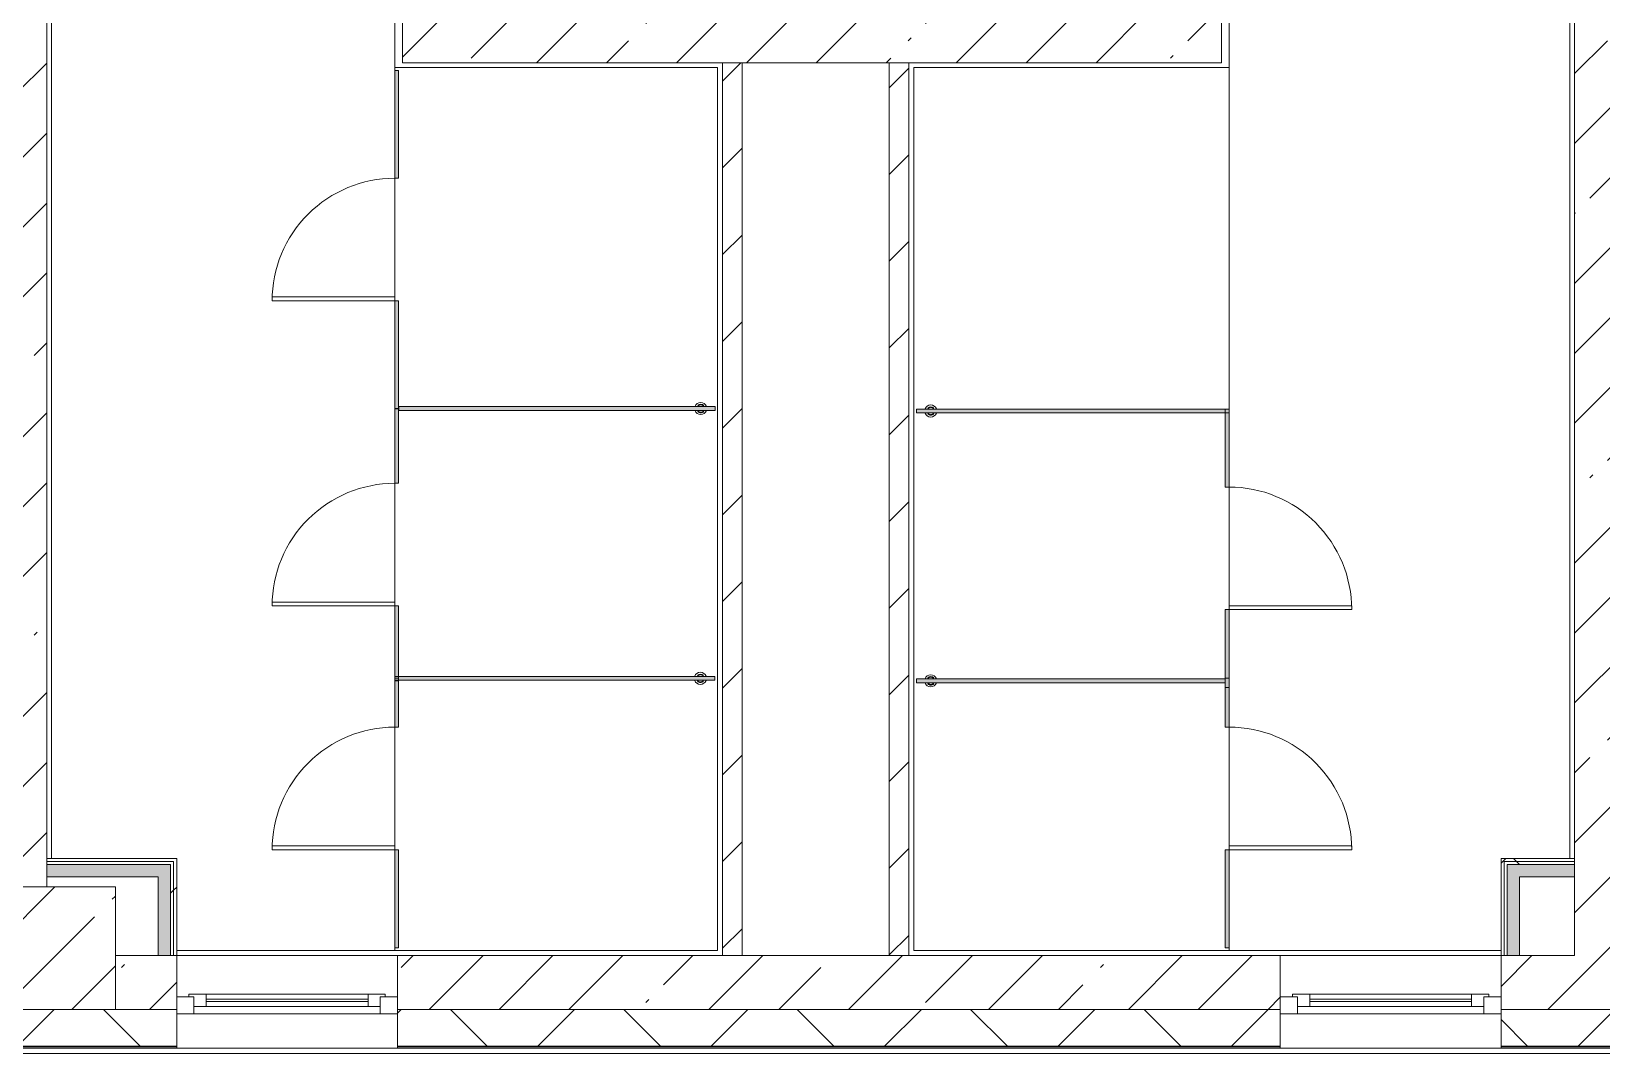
# Model space of a CAD drawing. Header units: millimetres. Extents: x 81368 to 286493, y -8553 to 29000.
# Drawn here: x 225050 to 231453, y -280 to 3888 of the extents above; entities that cross this region are included whole.
import ezdxf

# ---------------------------------------------------------------- set-up
doc = ezdxf.new("R2010")
doc.units = ezdxf.units.MM
for name, color, linetype, lineweight in [('A-DOOR-7', 7, 'Continuous', 5), ('A-GENM-3', 7, 'Continuous', 5), ('A-GLAZ-2', 7, 'Continuous', 5), ('A-WALL', 7, 'Continuous', 9), ('A-WALL-6', 7, 'Continuous', 5), ('I-WALL-6', 7, 'Continuous', 5), ('S-COLS-1', 7, 'Continuous', 5)]:
    doc.layers.add(name, color=color, linetype=linetype, lineweight=lineweight)
for name, color, linetype, lineweight, true_color in [('A-FLOR-3', 7, 'Continuous', 5, 0xaaaaaa), ('A-GENM-4', 7, 'Continuous', 5, 0xe2ddcd), ('I-WALL-4', 7, 'Continuous', 5, 0xe7e7e7), ('I-WALL-5', 7, 'Continuous', 9, 0xe7e7e7)]:
    doc.layers.add(name, color=color, linetype=linetype, lineweight=lineweight, true_color=true_color)
pattern_1 = [(45, (159482.88, 0), (-285.1231, 285.1231), []), (45, (159768, 0), (-285.1231, 285.1231), [504.031, -100.806, 16.764, -84.042])]
pattern_2 = [(45, (159482.88, 0), (-176.7767, 176.7767), [])]
pattern_3 = [(45, (159482.9, 0), (-530.33, 530.33), []), (135, (159482.9, 0), (-530.33, -530.33), [])]

# ---------------------------------------------------------------- blocks, each defined once
blk = doc.blocks.new('BSC_Колонна _Прямоугольная - 500х500-V40-1_2_3_птичка')
at = {"layer": 'S-COLS-1'}
h = blk.add_hatch(dxfattribs=at)
h.set_pattern_fill('FP_83', color=256, style=0, pattern_type=2)
h.set_pattern_definition([(45, (-65660, -150), (-285.1231, 285.1231), []), (45, (-65374.88, -150), (-285.1231, 285.1231), [504.031, -100.806, 16.764, -84.042])])
h.paths.add_polyline_path([(209, -250), (250, -250), (250, 250), (-250, 250), (-250, -250)])
for p, q in [((250, 250), (-250, 250)), ((-250, 250), (-250, -250)), ((250, -250), (250, 250)), ((-250, -250), (250, -250))]:
    blk.add_line(p, q, dxfattribs=at)
blk = doc.blocks.new('120_Окно_СКБ_1Ст - 120_Окно_СКБ_1Ст 900х2500_h_-20664874-1_2_3_птичка')
at = {"layer": 'A-GLAZ-2'}
for p, q in [((-450, -127), (-450, -57)), ((-450, -57), (-380, -57)), ((450, -57), (-450, -57)), ((-380, -57), (-380, -127)), ((380, -127), (380, -57)), ((380, -57), (450, -57)), ((450, -57), (450, -127)), ((-380, -127), (-450, -127)), ((-450, -127), (-400, -127)), ((-380, -127), (-400, -127)), ((-400, -127), (-400, -137)), ((380, -87), (-380, -87)), ((-380, -87), (-380, -127)), ((-330, -137), (-330, -87)), ((-330, -107), (330, -107)), ((330, -117), (-330, -117)), ((330, -137), (330, -87)), ((380, -127), (380, -87)), ((450, -127), (380, -127)), ((400, -127), (380, -127)), ((400, -127), (450, -127)), ((400, -137), (400, -127)), ((-400, -137), (400, -137)), ((400, -137), (-400, -137))]:
    blk.add_line(p, q, dxfattribs=at)
blk = doc.blocks.new('131_Сантехническая перегородка_Дверь_ поз_4 - СД-1-30830986-1_2_3_птичка')
at = {"layer": 'A-GENM-4'}
for points in [[(-190, -8), (250, -8), (250, 8), (-190, 8)], [(750, -8), (1190, -8), (1190, 8), (750, 8)]]:
    blk.add_hatch(color=256, dxfattribs=at).paths.add_polyline_path(points)
at = {"layer": 'A-DOOR-7'}
for p, q in [((266, 508), (250, 508)), ((250, 8), (250, 508)), ((266, 8), (266, 508)), ((266, 8), (250, 8))]:
    blk.add_line(p, q, dxfattribs=at)
blk.add_arc((250, 8), 500, 360, 90, dxfattribs=at)
at = {"layer": 'A-GENM-3'}
for p, q in [((250, 8), (-190, 8)), ((-190, 8), (-190, -8)), ((250, -8), (250, 8)), ((1190, 8), (750, 8)), ((750, 8), (750, -8)), ((1190, -8), (1190, 8)), ((-190, -8), (250, -8)), ((750, -8), (1190, -8))]:
    blk.add_line(p, q, dxfattribs=at)
blk = doc.blocks.new('131_Сантехническая перегородка_Дверь - СД-1-29846662-1_2_3_птичка')
at = {"layer": 'A-GENM-4'}
for points in [[(0, 8), (0, -8), (317.3, -8), (317.3, 8), (197.1, 8)], [(817.3, -7.8), (817.3, -8), (1119.2, -7.8), (1119.2, 8), (817.3, 8)]]:
    blk.add_hatch(color=256, dxfattribs=at).paths.add_polyline_path(points)
at = {"layer": 'A-DOOR-7'}
for p, q in [((333.3, -8), (317.3, -8)), ((317.3, -8), (317.3, -508)), ((333.3, -8), (333.3, -508)), ((333.3, -508), (317.3, -508))]:
    blk.add_line(p, q, dxfattribs=at)
blk.add_arc((317.3, -8), 500, 270, 0, dxfattribs=at)
at = {"layer": 'A-GENM-3'}
for p, q in [((317.3, 8), (0, 8)), ((0, 8), (0, -8)), ((317.3, -8), (317.3, 8)), ((1134.7, 8), (817.3, 8)), ((817.3, 8), (817.3, -8)), ((1134.7, -8), (1134.7, 8)), ((0, -8), (317.3, -8)), ((817.3, -8), (1134.7, -8))]:
    blk.add_line(p, q, dxfattribs=at)
blk = doc.blocks.new('131_Сантехническая перегородка - СП-4-30850764-1_2_3_птичка')
at = {"layer": 'A-GENM-4'}
blk.add_hatch(color=256, dxfattribs=at).paths.add_polyline_path([(55.2, -8), (1330, -8), (1330, 8), (55.2, 8)])
at = {"layer": 'A-GENM-3'}
for p, q in [((1330, 8), (55.2, 8)), ((55.2, 8), (55.2, -8)), ((1330, -8), (1330, 8)), ((55.2, -8), (1330, -8))]:
    blk.add_line(p, q, dxfattribs=at)
at = {"layer": 'A-GENM-3', "flags": 128}
for points in [[(126.7, 8), (126.3, 8.5), (126, 9), (125.6, 9.5), (125.2, 9.9), (124.8, 10.4), (124.4, 10.8), (123.9, 11.2), (123.5, 11.6), (123, 12), (122.5, 12.3), (122, 12.7), (121.5, 13), (121, 13.3), (120.5, 13.6), (119.9, 13.8), (119.4, 14), (118.8, 14.3), (118.2, 14.4), (117.6, 14.6), (117, 14.7), (116.5, 14.9), (115.9, 14.9), (115.3, 15), (114.7, 15.1), (114.1, 15.1), (113.5, 15.1), (112.8, 15), (112.2, 15), (111.7, 14.9), (111.1, 14.8), (110.5, 14.7), (109.9, 14.5), (109.3, 14.4), (108.7, 14.2), (108.2, 13.9), (107.6, 13.7), (107.1, 13.4), (106.5, 13.2), (106, 12.9), (105.5, 12.5), (105, 12.2), (104.5, 11.8), (104.1, 11.4), (103.6, 11), (103.2, 10.6), (102.8, 10.2), (102.4, 9.7), (102, 9.3), (101.6, 8.8), (101.3, 8.3), (101.1, 8)], [(101.1, -8), (101.4, -8.5), (101.8, -9), (102.2, -9.5), (102.6, -9.9), (103, -10.4), (103.4, -10.8), (103.8, -11.2), (104.3, -11.6), (104.7, -12), (105.2, -12.3), (105.7, -12.7), (106.2, -13), (106.8, -13.3), (107.3, -13.6), (107.9, -13.8), (108.4, -14), (109, -14.3), (109.6, -14.4), (110.1, -14.6), (110.7, -14.7), (111.3, -14.9), (111.9, -14.9), (112.5, -15), (113.1, -15.1), (113.7, -15.1), (114.3, -15.1), (114.9, -15), (115.5, -15), (116.1, -14.9), (116.7, -14.8), (117.3, -14.7), (117.9, -14.5), (118.5, -14.4), (119, -14.2), (119.6, -13.9), (120.2, -13.7), (120.7, -13.4), (121.2, -13.2), (121.7, -12.9), (122.3, -12.5), (122.7, -12.2), (123.2, -11.8), (123.7, -11.4), (124.1, -11), (124.6, -10.6), (125, -10.2), (125.4, -9.7), (125.8, -9.3), (126.1, -8.8), (126.5, -8.3), (126.7, -8)]]:
    blk.add_lwpolyline(points, dxfattribs=at)
at = {"layer": 'A-GENM-3'}
for radius, start, end in [(24.6, 19.91127, 160.08873), (17.6, 45, 135), (17.6, 45, 135), (15.1, 45, 135), (24.6, 199.91127, 340.08873), (17.6, 225, 315), (17.6, 225, 315), (15.1, 225, 315)]:
    blk.add_arc((113.9, 0), radius, start, end, dxfattribs=at)
blk = doc.blocks.new('131_Сантехническая перегородка - СП-4-30850728-1_2_3_птичка')
at = {"layer": 'A-GENM-4'}
blk.add_hatch(color=256, dxfattribs=at).paths.add_polyline_path([(482.2, -8), (1330, -8), (1330, 8), (71.3, 8), (71.3, -8)])
at = {"layer": 'A-GENM-3'}
for p, q in [((1330, 8), (71.3, 8)), ((71.3, 8), (71.3, -8)), ((1330, -8), (1330, 8)), ((71.3, -8), (1330, -8))]:
    blk.add_line(p, q, dxfattribs=at)
at = {"layer": 'A-GENM-3', "flags": 128}
for points in [[(142.8, 8), (142.5, 8.5), (142.1, 9), (141.8, 9.5), (141.4, 9.9), (141, 10.4), (140.5, 10.8), (140.1, 11.2), (139.6, 11.6), (139.2, 12), (138.7, 12.3), (138.2, 12.7), (137.7, 13), (137.1, 13.3), (136.6, 13.6), (136.1, 13.8), (135.5, 14), (134.9, 14.3), (134.4, 14.4), (133.8, 14.6), (133.2, 14.7), (132.6, 14.9), (132, 14.9), (131.4, 15), (130.8, 15.1), (130.2, 15.1), (129.6, 15.1), (129, 15), (128.4, 15), (127.8, 14.9), (127.2, 14.8), (126.6, 14.7), (126, 14.5), (125.4, 14.4), (124.9, 14.2), (124.3, 13.9), (123.8, 13.7), (123.2, 13.4), (122.7, 13.2), (122.2, 12.9), (121.7, 12.5), (121.2, 12.2), (120.7, 11.8), (120.2, 11.4), (119.8, 11), (119.3, 10.6), (118.9, 10.2), (118.5, 9.7), (118.1, 9.3), (117.8, 8.8), (117.4, 8.3), (117.3, 8)], [(117.3, -8), (117.6, -8.5), (117.9, -9), (118.3, -9.5), (118.7, -9.9), (119.1, -10.4), (119.5, -10.8), (120, -11.2), (120.4, -11.6), (120.9, -12), (121.4, -12.3), (121.9, -12.7), (122.4, -13), (122.9, -13.3), (123.5, -13.6), (124, -13.8), (124.6, -14), (125.1, -14.3), (125.7, -14.4), (126.3, -14.6), (126.9, -14.7), (127.5, -14.9), (128.1, -14.9), (128.7, -15), (129.3, -15.1), (129.9, -15.1), (130.5, -15.1), (131.1, -15), (131.7, -15), (132.3, -14.9), (132.9, -14.8), (133.4, -14.7), (134, -14.5), (134.6, -14.4), (135.2, -14.2), (135.7, -13.9), (136.3, -13.7), (136.8, -13.4), (137.4, -13.2), (137.9, -12.9), (138.4, -12.5), (138.9, -12.2), (139.4, -11.8), (139.8, -11.4), (140.3, -11), (140.7, -10.6), (141.1, -10.2), (141.5, -9.7), (141.9, -9.3), (142.3, -8.8), (142.6, -8.3), (142.8, -8)]]:
    blk.add_lwpolyline(points, dxfattribs=at)
at = {"layer": 'A-GENM-3'}
for radius, start, end in [(24.6, 19.91127, 160.08873), (17.6, 45, 135), (17.6, 45, 135), (15.1, 45, 135), (24.6, 199.91127, 340.08873), (17.6, 225, 315), (17.6, 225, 315), (15.1, 225, 315)]:
    blk.add_arc((130, 0), radius, start, end, dxfattribs=at)
blk = doc.blocks.new('131_Сантехническая перегородка_Дверь - СД-1-30819167-1_2_3_птичка')
at = {"layer": 'A-GENM-4'}
for points in [[(0, 8), (2, 7.5), (18, 7.5), (18, -8), (305.2, -8), (305.2, 8)], [(805.2, -8), (1109, -8), (1109, 8), (805.2, 8)]]:
    blk.add_hatch(color=256, dxfattribs=at).paths.add_polyline_path(points)
at = {"layer": 'A-DOOR-7'}
for p, q in [((321.2, 508), (305.2, 508)), ((305.2, 8), (305.2, 508)), ((321.2, 8), (321.2, 508)), ((321.2, 8), (305.2, 8))]:
    blk.add_line(p, q, dxfattribs=at)
blk.add_arc((305.2, 8), 500, 360, 90, dxfattribs=at)
at = {"layer": 'A-GENM-3'}
for p, q in [((305.2, 8), (0, 8)), ((0, 8), (0, -8)), ((305.2, -8), (305.2, 8)), ((1110.4, 8), (805.2, 8)), ((805.2, 8), (805.2, -8)), ((1110.4, -8), (1110.4, 8)), ((0, -8), (305.2, -8)), ((805.2, -8), (1110.4, -8))]:
    blk.add_line(p, q, dxfattribs=at)
blk = doc.blocks.new('131_Сантехническая перегородка - СП-4-30819166-1_2_3_птичка')
at = {"layer": 'A-GENM-4'}
blk.add_hatch(color=256, dxfattribs=at).paths.add_polyline_path([(760.3, 8), (39.9, 8), (39.9, -8), (1330, -8), (1330, 8)])
at = {"layer": 'A-GENM-3'}
for p, q in [((1330, 8), (39.9, 8)), ((39.9, 8), (39.9, -8)), ((1330, -8), (1330, 8)), ((39.9, -8), (1330, -8))]:
    blk.add_line(p, q, dxfattribs=at)
at = {"layer": 'A-GENM-3', "flags": 128}
for points in [[(111.4, 8), (111, 8.5), (110.7, 9), (110.3, 9.5), (109.9, 9.9), (109.5, 10.4), (109.1, 10.8), (108.6, 11.2), (108.2, 11.6), (107.7, 12), (107.2, 12.3), (106.7, 12.7), (106.2, 13), (105.7, 13.3), (105.2, 13.6), (104.6, 13.8), (104, 14), (103.5, 14.3), (102.9, 14.4), (102.3, 14.6), (101.7, 14.7), (101.1, 14.9), (100.6, 14.9), (100, 15), (99.4, 15.1), (98.7, 15.1), (98.1, 15.1), (97.5, 15), (96.9, 15), (96.3, 14.9), (95.8, 14.8), (95.2, 14.7), (94.6, 14.5), (94, 14.4), (93.4, 14.2), (92.9, 13.9), (92.3, 13.7), (91.8, 13.4), (91.2, 13.2), (90.7, 12.9), (90.2, 12.5), (89.7, 12.2), (89.2, 11.8), (88.8, 11.4), (88.3, 11), (87.9, 10.6), (87.5, 10.2), (87.1, 9.7), (86.7, 9.3), (86.3, 8.8), (86, 8.3), (85.8, 8)], [(85.8, -8), (86.1, -8.5), (86.5, -9), (86.9, -9.5), (87.2, -9.9), (87.6, -10.4), (88.1, -10.8), (88.5, -11.2), (89, -11.6), (89.4, -12), (89.9, -12.3), (90.4, -12.7), (90.9, -13), (91.5, -13.3), (92, -13.6), (92.6, -13.8), (93.1, -14), (93.7, -14.3), (94.3, -14.4), (94.8, -14.6), (95.4, -14.7), (96, -14.9), (96.6, -14.9), (97.2, -15), (97.8, -15.1), (98.4, -15.1), (99, -15.1), (99.6, -15), (100.2, -15), (100.8, -14.9), (101.4, -14.8), (102, -14.7), (102.6, -14.5), (103.2, -14.4), (103.7, -14.2), (104.3, -13.9), (104.8, -13.7), (105.4, -13.4), (105.9, -13.2), (106.4, -12.9), (106.9, -12.5), (107.4, -12.2), (107.9, -11.8), (108.4, -11.4), (108.8, -11), (109.3, -10.6), (109.7, -10.2), (110.1, -9.7), (110.5, -9.3), (110.8, -8.8), (111.2, -8.3), (111.4, -8)]]:
    blk.add_lwpolyline(points, dxfattribs=at)
at = {"layer": 'A-GENM-3'}
for radius, start, end in [(24.6, 19.91127, 160.08873), (17.6, 45, 135), (17.6, 45, 135), (15.1, 45, 135), (24.6, 199.91127, 340.08873), (17.6, 225, 315), (17.6, 225, 315), (15.1, 225, 315)]:
    blk.add_arc((98.6, 0), radius, start, end, dxfattribs=at)
blk = doc.blocks.new('131_Сантехническая перегородка - СП-4-29831414-1_2_3_птичка')
at = {"layer": 'A-GENM-4'}
blk.add_hatch(color=256, dxfattribs=at).paths.add_polyline_path([(651.6, 8), (25.5, 8), (25.5, -8), (1330, -8), (1330, 8)])
at = {"layer": 'A-GENM-3'}
for p, q in [((1330, 8), (25.5, 8)), ((25.5, 8), (25.5, -8)), ((1330, -8), (1330, 8)), ((25.5, -8), (1330, -8))]:
    blk.add_line(p, q, dxfattribs=at)
at = {"layer": 'A-GENM-3', "flags": 128}
for points in [[(97, 8), (96.7, 8.5), (96.3, 9), (95.9, 9.5), (95.5, 9.9), (95.1, 10.4), (94.7, 10.8), (94.3, 11.2), (93.8, 11.6), (93.3, 12), (92.9, 12.3), (92.4, 12.7), (91.8, 13), (91.3, 13.3), (90.8, 13.6), (90.2, 13.8), (89.7, 14), (89.1, 14.3), (88.5, 14.4), (88, 14.6), (87.4, 14.7), (86.8, 14.9), (86.2, 14.9), (85.6, 15), (85, 15.1), (84.4, 15.1), (83.8, 15.1), (83.2, 15), (82.6, 15), (82, 14.9), (81.4, 14.8), (80.8, 14.7), (80.2, 14.5), (79.6, 14.4), (79.1, 14.2), (78.5, 13.9), (77.9, 13.7), (77.4, 13.4), (76.9, 13.2), (76.4, 12.9), (75.8, 12.5), (75.3, 12.2), (74.9, 11.8), (74.4, 11.4), (74, 11), (73.5, 10.6), (73.1, 10.2), (72.7, 9.7), (72.3, 9.3), (72, 8.8), (71.6, 8.3), (71.4, 8)], [(71.4, -8), (71.8, -8.5), (72.1, -9), (72.5, -9.5), (72.9, -9.9), (73.3, -10.4), (73.7, -10.8), (74.1, -11.2), (74.6, -11.6), (75.1, -12), (75.6, -12.3), (76.1, -12.7), (76.6, -13), (77.1, -13.3), (77.6, -13.6), (78.2, -13.8), (78.7, -14), (79.3, -14.3), (79.9, -14.4), (80.5, -14.6), (81.1, -14.7), (81.6, -14.9), (82.2, -14.9), (82.8, -15), (83.4, -15.1), (84, -15.1), (84.6, -15.1), (85.2, -15), (85.8, -15), (86.4, -14.9), (87, -14.8), (87.6, -14.7), (88.2, -14.5), (88.8, -14.4), (89.4, -14.2), (89.9, -13.9), (90.5, -13.7), (91, -13.4), (91.6, -13.2), (92.1, -12.9), (92.6, -12.5), (93.1, -12.2), (93.6, -11.8), (94, -11.4), (94.5, -11), (94.9, -10.6), (95.3, -10.2), (95.7, -9.7), (96.1, -9.3), (96.5, -8.8), (96.8, -8.3), (97, -8)]]:
    blk.add_lwpolyline(points, dxfattribs=at)
at = {"layer": 'A-GENM-3'}
for radius, start, end in [(24.6, 19.91127, 160.08873), (17.6, 45, 135), (17.6, 45, 135), (15.1, 45, 135), (24.6, 199.91127, 340.08873), (17.6, 225, 315), (17.6, 225, 315), (15.1, 225, 315)]:
    blk.add_arc((84.2, 0), radius, start, end, dxfattribs=at)
blk = doc.blocks.new('131_Сантехническая перегородка_Дверь_сдвиг_ - СД-1-30823593-1_2_3_птичка')
at = {"layer": 'A-GENM-4'}
for points in [[(0, -8), (400, -8), (400, 8), (0, 8)], [(900, 8), (900, -8), (1089, -8), (1089, 8)]]:
    blk.add_hatch(color=256, dxfattribs=at).paths.add_polyline_path(points)
at = {"layer": 'A-DOOR-7'}
for p, q in [((416, 508), (400, 508)), ((400, 8), (400, 508)), ((416, 8), (416, 508)), ((416, 8), (400, 8))]:
    blk.add_line(p, q, dxfattribs=at)
blk.add_arc((400, 8), 500, 360, 90, dxfattribs=at)
at = {"layer": 'A-GENM-3'}
for p, q in [((400, 8), (0, 8)), ((0, 8), (0, -8)), ((400, -8), (400, 8)), ((1100, 8), (900, 8)), ((900, 8), (900, -8)), ((1100, -8), (1100, 8)), ((0, -8), (400, -8)), ((900, -8), (1100, -8))]:
    blk.add_line(p, q, dxfattribs=at)
blk = doc.blocks.new('131_Сантехническая перегородка_Дверь_сдвиг_ - СД-1-30819161-1_2_3_птичка')
at = {"layer": 'A-GENM-4'}
for points in [[(0, -8), (400, -8), (400, 8), (0, 8)], [(900, 8), (900, -8), (1061.8, -8), (1061.8, 8)]]:
    blk.add_hatch(color=256, dxfattribs=at).paths.add_polyline_path(points)
at = {"layer": 'A-DOOR-7'}
for p, q in [((416, -8), (400, -8)), ((400, -8), (400, -508)), ((416, -8), (416, -508)), ((416, -508), (400, -508))]:
    blk.add_line(p, q, dxfattribs=at)
blk.add_arc((400, -8), 500, 270, 0, dxfattribs=at)
at = {"layer": 'A-GENM-3'}
for p, q in [((400, 8), (0, 8)), ((0, 8), (0, -8)), ((400, -8), (400, 8)), ((1100, 8), (900, 8)), ((900, 8), (900, -8)), ((1100, -8), (1100, 8)), ((0, -8), (400, -8)), ((900, -8), (1100, -8))]:
    blk.add_line(p, q, dxfattribs=at)

msp = doc.modelspace()

# ---------------------------------------------------------------- hatches: boundary and pattern name
at = {"layer": 'A-WALL-6'}
h = msp.add_hatch(dxfattribs=at)
h.set_pattern_fill('FP_89', color=256, style=0, pattern_type=2)
h.set_pattern_definition([(45, (159482.9, 0), (-353.5534, 353.5534), []), (135, (159482.9, 0), (-353.5534, -353.5534), [])])
h.paths.add_polyline_path([(235176.7, -250), (235182.9, -250), (235182.9, -100), (233462.9, -100), (233462.9, -250), (235174.9, -250)])
h.paths.add_polyline_path([(227210.8, -250), (230142.9, -250), (230142.9, -100), (226542.9, -100), (226542.9, -250)])
h.paths.add_polyline_path([(231718.9, -250), (231762.9, -250), (231762.9, -100), (231042.9, -101.8), (231042.9, -250), (231562.9, -250)])
h.paths.add_polyline_path([(221092.9, -250), (221092.9, -100), (220392.9, -100), (220392.9, -250), (220704.5, -250)])
h.paths.add_polyline_path([(223192.9, -250), (223742.9, -250), (223742.9, -100), (223192.9, -100), (223192.9, -121.3)])
h.paths.add_polyline_path([(219492.9, -250), (219492.9, -100), (218742.9, -100), (218742.9, -250)])
h.paths.add_polyline_path([(216642.9, -250), (216642.9, -100), (215892.9, -100), (215892.9, -250), (216057.1, -250)])
h.paths.add_polyline_path([(224642.9, -250), (225642.9, -250), (225642.9, -100), (224642.9, -100), (224642.9, -118)])
h.paths.add_polyline_path([(211354.4, -250), (212792.9, -250), (212792.9, -100), (211354.4, -100), (211354.4, -150.7)])
h.paths.add_polyline_path([(209254.4, -250), (209254.4, -100), (208542.9, -100), (208542.9, -250), (208621.3, -250)])
h.paths.add_polyline_path([(207642.9, -250), (207642.9, -100), (206892.9, -100), (206892.9, -250)])
h.paths.add_polyline_path([(203792.9, -250), (203792.9, -100), (202220.4, -100), (202220.4, -250), (203044.4, -250)])
h.paths.add_polyline_path([(200120.4, -250), (200120.4, -100), (199422.9, -100), (199422.9, -250)])
h.paths.add_polyline_path([(198522.9, -250), (198522.9, -100), (197472.9, -100), (197472.9, -250), (198397.1, -250)])
h.paths.add_polyline_path([(196572.9, -250), (196572.9, -100), (195452.9, -100), (195452.9, -250), (196538.1, -250)])
h.paths.add_polyline_path([(193352.9, -250), (193352.9, -100), (192492.9, -100), (192492.9, -250)])
h.paths.add_polyline_path([(189692.9, -250), (189692.9, -100), (188692.6, -100), (188692.6, -250), (189102.3, -250)])
h.paths.add_polyline_path([(187792.6, -250), (187792.6, -100), (186792.9, -100), (186792.9, -250)])
h.paths.add_polyline_path([(181092.9, -250), (182117.9, -250), (182117.9, -100), (181092.9, -100), (181092.9, -226)])
h.paths.add_polyline_path([(175092.9, -250), (175092.9, -100), (174342.9, -100), (174342.9, -250)])
h.paths.add_polyline_path([(185892.9, -250), (185892.9, -100), (184917.9, -100), (184917.9, -250), (185384.4, -250)])
h.paths.add_polyline_path([(175992.9, -250), (176742.9, -250), (176742.9, -100), (175992.9, -100), (175992.9, -238.7)])
h.paths.add_polyline_path([(178842.9, -250), (180192.9, -250), (180192.9, -100), (178842.9, -100), (178842.9, -231.6)])
h.paths.add_polyline_path([(160288.6, -250), (163212.9, -250), (163212.9, -100), (159222.9, -100), (159222.9, -250), (159592.9, -250)])
h.paths.add_polyline_path([(167142.9, -250), (167742.6, -250), (167742.6, -100), (166312.9, -100), (166312.9, -250), (166794.9, -250)])
h.paths.add_polyline_path([(171492.9, -250), (172242.9, -248), (172242.9, -100), (171492.9, -100), (171492.9, -249.9)])
h.paths.add_polyline_path([(169392.9, -250), (169392.9, -100), (168642.6, -100), (168642.6, -250), (168653.8, -250)])
at = {"layer": 'I-WALL-4'}
for points in [[(225567.9, 440.5), (225617.9, 440.5), (225617.9, 490.5), (225112.9, 490.5), (225112.9, 440.5), (225392.9, 440.5)], [(231067.9, 120), (231117.9, 120), (231117.9, 440.5), (231067.9, 440.5), (231067.9, 140)]]:
    msp.add_hatch(color=256, dxfattribs=at).paths.add_polyline_path(points)
at = {"layer": 'I-WALL-5'}
for points in [[(231322.9, 440.5), (231342.9, 440.5), (231342.1, 490.5), (231067.9, 490.5), (231067.9, 440.5), (231117.9, 440.5)], [(225617.9, 120), (225617.9, 440.5), (225567.9, 440.5), (225567.9, 120)]]:
    msp.add_hatch(color=256, dxfattribs=at).paths.add_polyline_path(points)
at = {"layer": 'I-WALL-6'}
h = msp.add_hatch(dxfattribs=at)
h.set_pattern_fill('FP_69', color=256, style=0, pattern_type=2)
h.set_pattern_definition(pattern_1)
h.paths.add_polyline_path([(231562.9, -100), (231562.9, 7900), (231342.9, 7900), (231342.9, -100)])
h = msp.add_hatch(dxfattribs=at)
h.set_pattern_fill('FP_69', color=256, style=0, pattern_type=2)
h.set_pattern_definition(pattern_1)
h.paths.add_polyline_path([(225112.9, 400), (225112.9, 7400), (224892.9, 7400), (224892.9, 400)])
h = msp.add_hatch(dxfattribs=at)
h.set_pattern_fill('FP_69', color=256, style=0, pattern_type=2)
h.set_pattern_definition(pattern_1)
h.paths.add_polyline_path([(227210.8, 3760), (229902.9, 3760), (229902.9, 3980), (226562.9, 3980), (226562.9, 3760), (227117.9, 3760)])
h = msp.add_hatch(dxfattribs=at)
h.set_pattern_fill('FP_105', color=256, style=0, pattern_type=2)
h.set_pattern_definition(pattern_2)
h.paths.add_polyline_path([(227947.9, 120), (227947.9, 3760), (227867.9, 3760), (227867.9, 120)])
h = msp.add_hatch(dxfattribs=at)
h.set_pattern_fill('FP_105', color=256, style=0, pattern_type=2)
h.set_pattern_definition(pattern_2)
h.paths.add_polyline_path([(228627.9, 120), (228627.9, 3760), (228547.9, 3760), (228547.9, 120)])
h = msp.add_hatch(dxfattribs=at)
h.set_pattern_fill('FP_187', color=256, style=0, pattern_type=2)
h.set_pattern_definition(pattern_3)
h.paths.add_polyline_path([(231322.9, 503), (231342.9, 503), (231342.9, 515.5), (231042.9, 515.5), (231042.9, 503), (231117.9, 503)])
h = msp.add_hatch(dxfattribs=at)
h.set_pattern_fill('FP_187', color=256, style=0, pattern_type=2)
h.set_pattern_definition(pattern_3)
h.paths.add_polyline_path([(225630.4, 120), (225628.4, 490.5), (225617.9, 490.5), (225617.9, 120)])
h = msp.add_hatch(dxfattribs=at)
h.set_pattern_fill('FP_187', color=256, style=0, pattern_type=2)
h.set_pattern_definition(pattern_3)
h.paths.add_polyline_path([(225642.9, 120), (225642.9, 503), (225630.4, 503), (225630.4, 120)])
h = msp.add_hatch(dxfattribs=at)
h.set_pattern_fill('FP_187', color=256, style=0, pattern_type=2)
h.set_pattern_definition(pattern_3)
h.paths.add_polyline_path([(231055.4, 120), (231055.4, 503), (231042.9, 503), (231042.9, 120)])
h = msp.add_hatch(dxfattribs=at)
h.set_pattern_fill('FP_187', color=256, style=0, pattern_type=2)
h.set_pattern_definition(pattern_3)
h.paths.add_polyline_path([(231342.1, 490.5), (231342.9, 490.5), (231342.5, 503), (231055.4, 503), (231055.4, 490.5), (231322.9, 490.5)])
h = msp.add_hatch(dxfattribs=at)
h.set_pattern_fill('FP_69', color=256, style=0, pattern_type=2)
h.set_pattern_definition(pattern_1)
h.paths.add_polyline_path([(229069.7, -100), (230142.9, -100), (230142.9, 120), (226542.9, 120), (226542.9, -100), (227210.8, -100)])
h.paths.add_polyline_path([(225392.9, -100), (225642.9, -100), (225642.9, 120), (225392.9, 120), (225392.9, -48)])
h.paths.add_polyline_path([(231042.9, -100), (231342.9, -100), (231342.9, 120), (231042.9, 120), (231042.9, -13)])

# ---------------------------------------------------------------- linework, layer by layer
at = {"layer": 'A-FLOR-3'}
for p, q in [((226531.9, 7660), (226531.9, 3729)), ((229933.9, 2347.5), (229933.9, 7660)), ((231322.9, 515.6), (231322.9, 7660)), ((225132.9, 7380), (225132.9, 515.5)), ((227847.9, 3740), (226531.9, 3740)), ((227847.9, 140), (227847.9, 3740)), ((228647.9, 3740), (228647.9, 140)), ((229933.9, 3740), (228647.9, 3740)), ((226531.9, 2789), (226531.9, 3289)), ((226531.9, 1545.2), (226531.9, 2045.2)), ((229933.9, 2030.1), (229933.9, 1530.1)), ((226531.9, 551), (226531.9, 1051)), ((229933.9, 1051), (229933.9, 551)), ((231042.9, 515.6), (231322.9, 515.6)), ((225642.9, 140), (227847.9, 140)), ((226531.9, 140), (226531.9, 151)), ((228647.9, 140), (231042.9, 140)), ((229933.9, 151), (229933.9, 140))]:
    msp.add_line(p, q, dxfattribs=at)
at = {"layer": 'A-WALL'}
for p, q in [((227947.9, 3760), (227867.9, 3760)), ((228627.9, 3760), (228547.9, 3760)), ((231342.9, 440.5), (231342.9, 515.5)), ((225630.4, 503), (225112.9, 503)), ((225617.9, 490.5), (225112.9, 490.5)), ((225617.9, 490.5), (225617.9, 120)), ((225630.4, 503), (225630.4, 120)), ((231055.4, 503), (231055.4, 120)), ((231055.4, 503), (231342.9, 503)), ((231067.9, 490.5), (231067.9, 120)), ((231067.9, 490.5), (231342.9, 490.5)), ((227867.9, 120), (227947.9, 120)), ((228547.9, 120), (228627.9, 120)), ((225642.9, -100), (225392.9, -100)), ((230142.9, -100), (226542.9, -100)), ((231342.9, -100), (231042.9, -100)), ((224642.9, -250), (225642.9, -250)), ((224642.9, -253), (225642.9, -253)), ((226542.9, -250), (230142.9, -250)), ((226542.9, -253), (230142.9, -253)), ((231042.9, -250), (231762.9, -250)), ((231042.9, -253), (231762.9, -253))]:
    msp.add_line(p, q, dxfattribs=at)
at = {"layer": 'A-WALL-6'}
for p, q in [((225642.9, -258), (225642.9, -100)), ((226542.9, -100), (226542.9, -258)), ((230142.9, -258), (230142.9, -100)), ((231042.9, -100), (231042.9, -258)), ((231562.9, -100), (231342.9, -100)), ((231762.9, -280), (159192.9, -280)), ((223742.9, -258), (231762.9, -258))]:
    msp.add_line(p, q, dxfattribs=at)
at = {"layer": 'I-WALL-6'}
for p, q in [((231342.9, 7900), (231342.9, 515.5)), ((226562.9, 7680), (226562.9, 3760)), ((229902.9, 3760), (229902.9, 7680)), ((225112.9, 400), (225112.9, 7400)), ((226562.9, 3760), (227867.9, 3760)), ((227867.9, 3760), (227867.9, 120)), ((227947.9, 3760), (228547.9, 3760)), ((227947.9, 120), (227947.9, 3760)), ((228547.9, 3760), (228547.9, 120)), ((228627.9, 3760), (229902.9, 3760)), ((228627.9, 120), (228627.9, 3760)), ((225642.9, 515.5), (225112.9, 515.5)), ((225642.9, -100), (225642.9, 515.5)), ((231042.9, 515.5), (231042.9, -100)), ((231342.9, 515.5), (231042.9, 515.5)), ((225112.9, 440.5), (225567.9, 440.5)), ((225567.9, 440.5), (225567.9, 120)), ((231117.9, 120), (231117.9, 440.5)), ((231117.9, 440.5), (231342.9, 440.5)), ((231342.9, 440.5), (231342.9, 120)), ((227867.9, 120), (225392.9, 120)), ((226542.9, 120), (226542.9, -100)), ((228547.9, 120), (227947.9, 120)), ((231342.9, 120), (228627.9, 120)), ((230142.9, -100), (230142.9, 120))]:
    msp.add_line(p, q, dxfattribs=at)

# ---------------------------------------------------------------- block references
at = {"layer": 'A-GENM-3'}
for name, p, rotation in [('131_Сантехническая перегородка_Дверь_ поз_4 - СД-1-30830986-1_2_3_птичка', (226539.9, 2539), 89.99999999997657), ('131_Сантехническая перегородка - СП-4-30819166-1_2_3_птичка', (227878.2, 2350), 180), ('131_Сантехническая перегородка_Дверь - СД-1-30819167-1_2_3_птичка', (226539.9, 1240), 89.99999999997657), ('131_Сантехническая перегородка_Дверь - СД-1-29846662-1_2_3_птичка', (229925.9, 1212.8), 90.00000000002345), ('131_Сантехническая перегородка_Дверь_сдвиг_ - СД-1-30823593-1_2_3_птичка', (226539.9, 151), 89.99999999997657), ('131_Сантехническая перегородка - СП-4-29831414-1_2_3_птичка', (227862.4, 1250), 180), ('131_Сантехническая перегородка_Дверь_сдвиг_ - СД-1-30819161-1_2_3_птичка', (229925.9, 151), 90.00000000002345)]:
    msp.add_blockref(name, p, dxfattribs=dict(at, rotation=rotation))
for name, p in [('131_Сантехническая перегородка - СП-4-30850764-1_2_3_птичка', (228603.7, 2340)), ('131_Сантехническая перегородка - СП-4-30850728-1_2_3_птичка', (228587.5, 1240))]:
    msp.add_blockref(name, p, dxfattribs=at)
at = {"layer": 'A-GLAZ-2', "rotation": 180}
for p in [(226092.9, -175), (230592.9, -175)]:
    msp.add_blockref('120_Окно_СКБ_1Ст - 120_Окно_СКБ_1Ст 900х2500_h_-20664874-1_2_3_птичка', p, dxfattribs=at)
at = {"layer": 'S-COLS-1'}
msp.add_blockref('BSC_Колонна _Прямоугольная - 500х500-V40-1_2_3_птичка', (225142.9, 150), dxfattribs=at)

doc.saveas('drawing.dxf')
